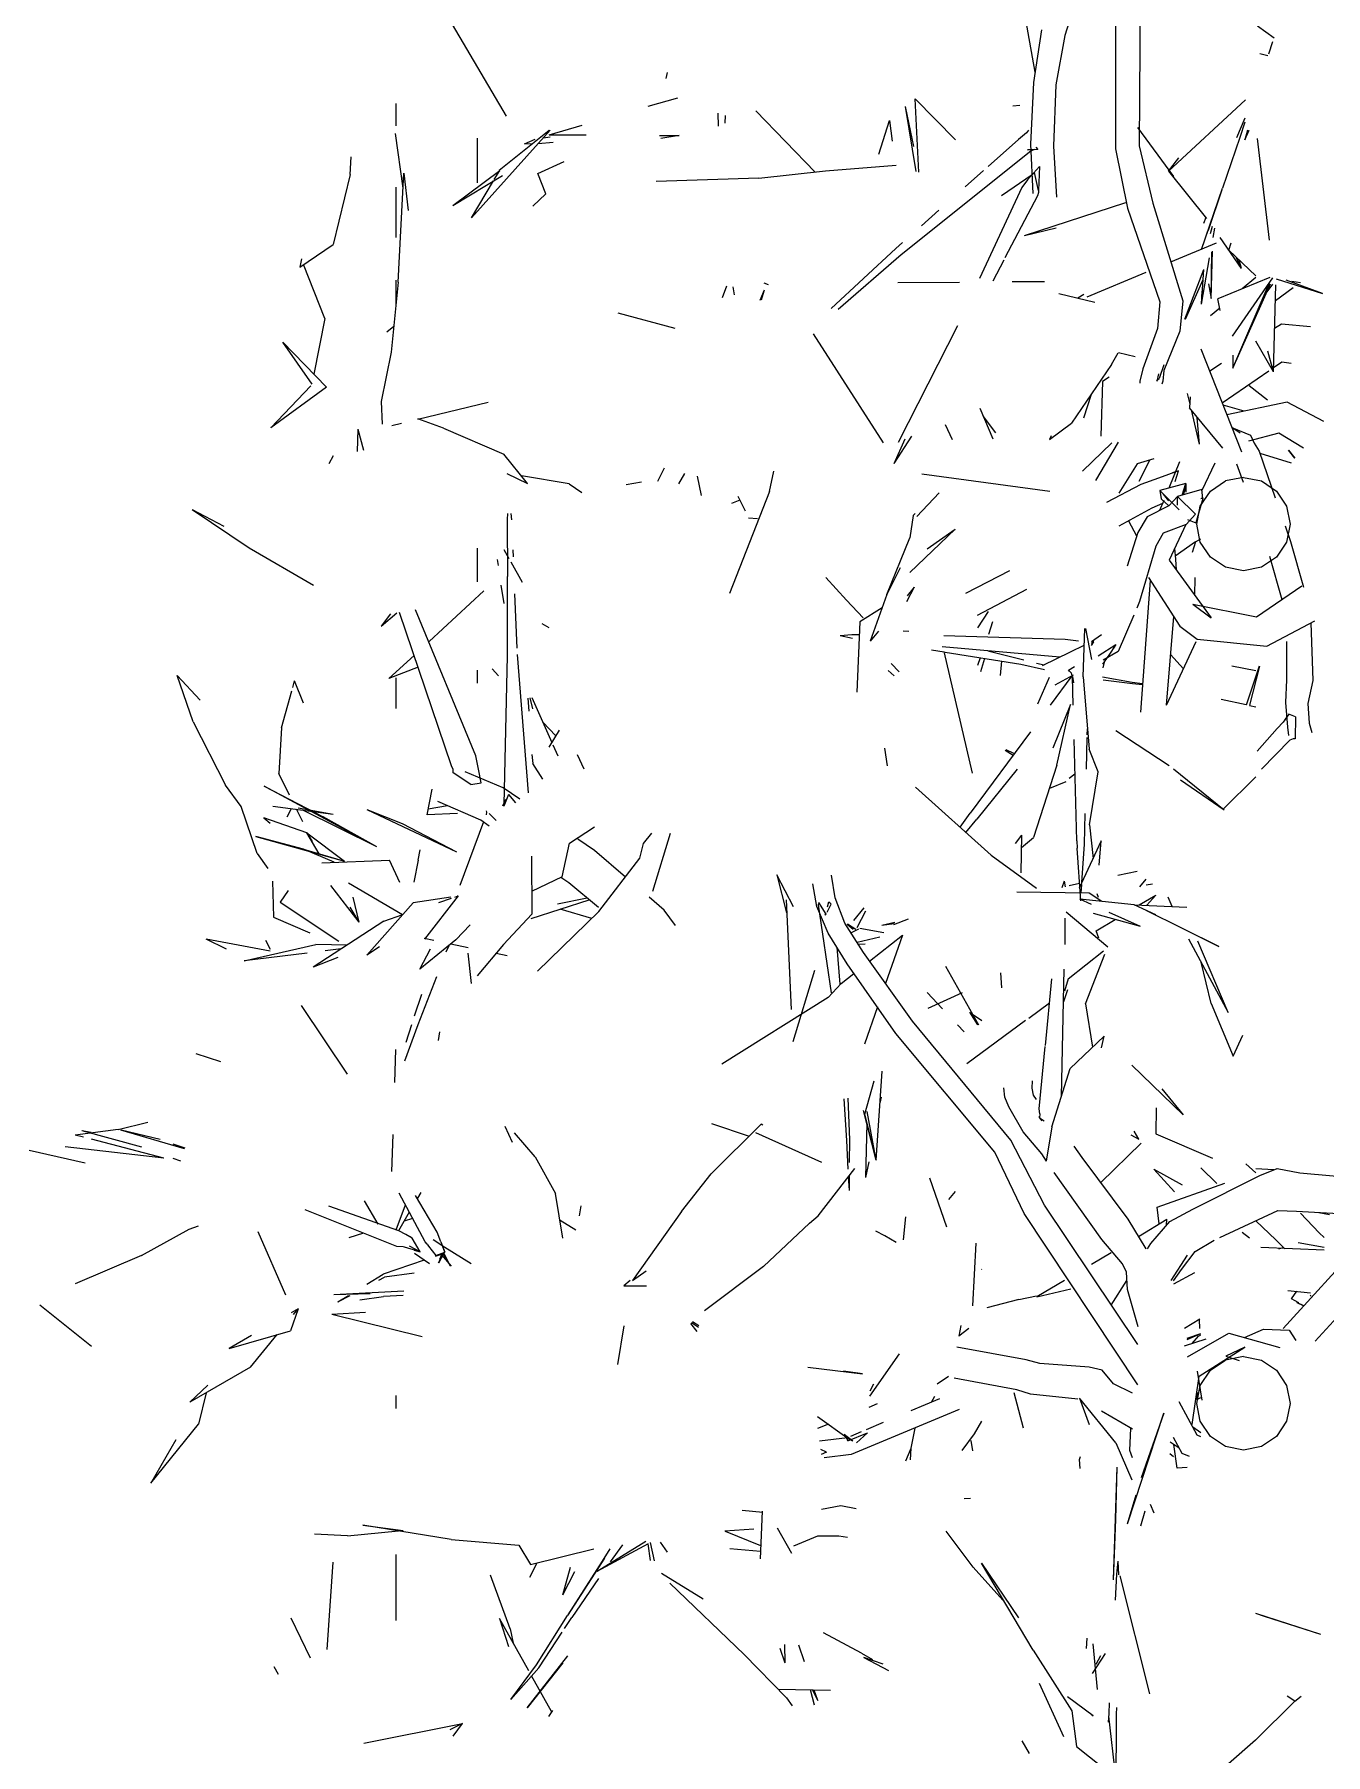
# Model space of a CAD drawing. Header units: millimetres. Extents: x -67152 to -48359, y -6192 to 21191.
# Drawn here: x -65056.1 to -64921, y 1820.8 to 2000.7 of the extents above; entities that cross this region are included whole.
import ezdxf

# ---------------------------------------------------------------- set-up
doc = ezdxf.new("R2010")
doc.units = ezdxf.units.MM
doc.layers.add('G-IMPT', color=8, linetype='Continuous', lineweight=9)
doc.layers.add('L-PLNT', color=71, linetype='Continuous', lineweight=9)

# ---------------------------------------------------------------- blocks, each defined once
blk = doc.blocks.new('JARDIN VERTICAL_02 - JARDIN VERTICAL_02-3564986-Nivel 1 Oficinas')
at = {"layer": 'G-IMPT'}
for p, q in [((-564.1, -43.73), (-563.78, -43.34)), ((-556.53, -46.75), (-558.12, -46.3)), ((-565.24, -49.37), (-561.35, -47.69)), ((-565.24, -49.37), (-569.89, -53.16)), ((-569.89, -53.16), (-567.15, -52.16)), ((-536.66, -51.74), (-538.65, -54.42)), ((-536.79, -51.9), (-536.66, -51.74)), ((-532.73, -58.4), (-534.06, -59.18)), ((-542.78, -75.74), (-541.4, -73.15)), ((-542.07, -73.71), (-542.78, -75.74)), ((-543.24, -75.98), (-542.57, -74.83)), ((-543.24, -75.98), (-545.36, -79.95)), ((-537.11, -108.38), (-540.85, -110.47)), ((-541.39, -110.77), (-546.84, -113.82)), ((-545.76, -112.73), (-551.38, -114.77)), ((-546.84, -113.82), (-543.93, -112.88)), ((-545.76, -112.73), (-544.29, -112.39)), ((-543.62, -131.85), (-552.74, -131.22)), ((-542.71, -133.6), (-546.88, -135.63)), ((-540.98, -136.95), (-541.81, -137.39))]:
    blk.add_line(p, q, dxfattribs=at)
blk = doc.blocks.new('JARDIN VERTICAL_02 - JARDIN VERTICAL_02-V27-Nivel 1 Oficinas')
at = {"layer": 'G-IMPT'}
for p, q in [((274.15, -28.54), (263.5, -18.81)), ((272.83, -31.89), (261.42, -21.52)), ((256.55, -30.13), (257.16, -23.24)), ((260.56, -30.49), (260.89, -24.18)), ((163.05, -32.62), (164.57, -27.75)), ((164.57, -27.75), (163.16, -31.56)), ((177.97, -27.62), (175.92, -31.46)), ((201.46, -33.58), (198.82, -28.58)), ((199.03, -28.97), (205.03, -28.78)), ((205.03, -28.78), (207.44, -29.29)), ((260.68, -28.15), (260.89, -27.04)), ((262.82, -28.13), (260.76, -30.07)), ((262.82, -28.13), (263.29, -27.59)), ((263.83, -30.31), (264.31, -27.59)), ((264.64, -27.59), (264.33, -34.23)), ((304.81, -27.93), (302.61, -34.75)), ((304.81, -27.93), (302.94, -33.82)), ((163.28, -30.97), (163.41, -30.05)), ((168.05, -29.02), (167.77, -32.05)), ((180.76, -29.76), (179.17, -32.33)), ((190.51, -31.12), (195.3, -29.74)), ((198.39, -34.67), (195.16, -29.94)), ((207.44, -29.29), (209.51, -29.17)), ((209.51, -29.17), (210.5, -28.87)), ((256.1, -32.52), (256.55, -30.13)), ((260.46, -32.43), (260.56, -30.49)), ((269.12, -29.02), (268.87, -31.4)), ((269.73, -31.01), (268.91, -30.45)), ((269.48, -28.95), (269.33, -29.02)), ((270.15, -30.24), (269.73, -31.01)), ((270.09, -30.45), (270.45, -29.73)), ((270.46, -29.73), (270.1, -30.45)), ((272.98, -31.24), (274.06, -30.56)), ((311.79, -30.66), (311.27, -29.99)), ((163.99, -30.84), (165.35, -32.69)), ((167.77, -32.05), (168.24, -32.77)), ((171.88, -31.04), (171.76, -32.01)), ((171.76, -32.01), (172.36, -32.88)), ((175.92, -31.46), (177.25, -37.76)), ((179.17, -32.33), (180.03, -35.5)), ((180.94, -31.31), (181.78, -30.65)), ((181.79, -30.66), (180.94, -31.31)), ((182.31, -31.01), (181.31, -34.29)), ((185.23, -32.58), (186.82, -31.52)), ((186.82, -31.52), (188.69, -31.14)), ((188.69, -31.14), (190.56, -31.52)), ((188.88, -31.68), (190.51, -31.12)), ((190.56, -31.52), (192.14, -32.58)), ((192.04, -33.31), (196.57, -32)), ((200.96, -31.54), (204.99, -31.52)), ((204.99, -31.52), (207.36, -31.62)), ((207.36, -31.62), (209.94, -31.41)), ((208.86, -30.6), (208.55, -31.27)), ((208.55, -31.27), (209.14, -31.7)), ((208.55, -31.27), (209.39, -31.88)), ((208.86, -30.6), (211.16, -30.62)), ((209.39, -31.88), (210.06, -32.51)), ((209.94, -31.41), (210.78, -31.33)), ((211.16, -30.62), (211.14, -30.82)), ((211.16, -30.62), (211.14, -30.82)), ((211.14, -30.82), (211.3, -31.17)), ((211.3, -31.17), (214.33, -34.16)), ((264.47, -31.72), (263.55, -32.66)), ((264.47, -32.32), (264.33, -31.89)), ((272.89, -33.93), (272.98, -31.24)), ((273.3, -37.57), (274.82, -32.23)), ((277.19, -32.58), (278.78, -31.52)), ((278.78, -31.52), (280.65, -31.14)), ((280.65, -31.14), (282.52, -31.52)), ((282.52, -31.52), (284.1, -32.58)), ((311.79, -30.66), (311.27, -31.47)), ((311.79, -30.66), (315.88, -34.78)), ((137.88, -32.82), (136.61, -34.57)), ((139.52, -33.36), (138.23, -32.96)), ((139.7, -33.47), (139.5, -34.31)), ((148.37, -34.59), (158.98, -33.33)), ((162.89, -33.27), (165.14, -38.72)), ((169.03, -37.17), (162.94, -32.97)), ((172.38, -37.14), (163.52, -33.35)), ((172.38, -37.14), (163.55, -33.19)), ((163.59, -33), (164.41, -33.57)), ((172.75, -32.89), (163.65, -32.64)), ((172.75, -32.89), (169.57, -34.75)), ((172.75, -32.89), (170.59, -33.47)), ((172.71, -33.39), (176.03, -38.24)), ((175.72, -33.51), (174.22, -35.43)), ((181.05, -34.38), (185.93, -32.7)), ((183.8, -36.03), (184.17, -34.16)), ((184.17, -34.16), (185.23, -32.58)), ((192.14, -32.58), (193.2, -34.16)), ((193.2, -34.16), (193.58, -36.03)), ((200.72, -40.87), (201.46, -33.58)), ((210.06, -32.51), (212.43, -34.58)), ((256.83, -34.31), (256.1, -32.52)), ((256.23, -32.85), (256.11, -34.75)), ((263.29, -38.49), (260.46, -32.43)), ((263.55, -32.66), (261.54, -34.74)), ((273.77, -35.92), (272.89, -33.93)), ((275.76, -36.03), (276.13, -34.16)), ((276.13, -34.16), (277.19, -32.58)), ((284.1, -32.58), (285.16, -34.16)), ((285.16, -34.16), (285.53, -36.03)), ((302.94, -33.82), (302.64, -34.75)), ((144.31, -35.81), (151.78, -43.87)), ((146.25, -35.89), (148.29, -36.76)), ((146.66, -35.9), (148.26, -36.41)), ((148.49, -35.9), (147.48, -35.44)), ((147.48, -35.62), (148.49, -35.9)), ((162.71, -34.75), (160.03, -37.55)), ((162.88, -34.75), (164.08, -36.16)), ((176.87, -35.97), (176.25, -38.15)), ((178.58, -37.24), (179.4, -35.29)), ((179.4, -35.29), (180.22, -34.9)), ((179.4, -35.29), (179.71, -35.14)), ((180.22, -34.9), (181.05, -34.38)), ((197.07, -41.31), (198.39, -34.67)), ((203.51, -37.24), (204.01, -34.75)), ((203.53, -34.37), (207.64, -35.75)), ((203.56, -34.35), (207.61, -35.39)), ((206.98, -38.35), (207.57, -35.73)), ((207.65, -35.4), (207.79, -34.75)), ((218.52, -38.18), (215.13, -34.74)), ((256.55, -34.75), (255.61, -35.78)), ((260.32, -41.31), (256.83, -34.31)), ((262.74, -36.18), (263.34, -35.41)), ((277.8, -40.65), (274.77, -35.9)), ((274.77, -35.9), (275.72, -37.87)), ((315.88, -34.78), (320.59, -40.14)), ((148.26, -36.41), (153.56, -38.21)), ((161.94, -36.24), (158.71, -38.47)), ((160.03, -37.55), (159.27, -37.3)), ((161.94, -36.24), (160.84, -36.74)), ((161.94, -36.24), (161.06, -36.47)), ((170.34, -40.47), (181.13, -36.23)), ((171.02, -37.15), (172.38, -37.14)), ((178.69, -37.04), (178.57, -37.26)), ((179.19, -36.37), (178.59, -37.23)), ((182.38, -36.76), (184.3, -36.06)), ((183.8, -36.03), (184.17, -37.9)), ((193.58, -36.03), (193.2, -37.9)), ((232.05, -41.78), (239.77, -37.63)), ((239.77, -37.63), (232.3, -40.8)), ((238.82, -39.39), (244.34, -37.11)), ((244.34, -37.11), (242.14, -36.09)), ((275.79, -41.89), (273.3, -37.57)), ((275.72, -37.87), (276.17, -36.48)), ((275.76, -36.03), (276.13, -37.9)), ((285.53, -36.03), (285.16, -37.9)), ((159.97, -40.42), (153.56, -38.21)), ((157.95, -39.7), (153.69, -38.27)), ((159.97, -40.42), (153.69, -38.27)), ((158.31, -39.47), (157.52, -39.25)), ((158.73, -39.2), (157.73, -39.02)), ((161.25, -43.62), (159.26, -38.86)), ((165.11, -39.4), (160.15, -39.28)), ((165.11, -39.4), (160.25, -39.33)), ((165.67, -40.42), (160.84, -39.57)), ((163.57, -39.67), (165.11, -39.4)), ((166.34, -38.46), (165.14, -38.72)), ((166.09, -38.51), (166.9, -39.46)), ((171.88, -38.31), (172.7, -39.55)), ((180.76, -38.2), (176.53, -41.67)), ((182.3, -39.03), (185.16, -40.37)), ((185.23, -39.49), (184.17, -37.9)), ((186.82, -40.55), (185.23, -39.49)), ((192.14, -39.49), (190.56, -40.55)), ((193.2, -37.9), (192.14, -39.49)), ((192.47, -43.8), (198.48, -39.41)), ((197.07, -41.31), (198.48, -39.41)), ((218.62, -38.05), (214.33, -43.36)), ((218.62, -38.05), (215.48, -42.63)), ((232.85, -38.62), (229.11, -46.2)), ((230.74, -42.86), (232.85, -38.62)), ((238.82, -39.39), (234.5, -40.46)), ((252.45, -45.21), (254.99, -39.26)), ((257.64, -38.8), (256.02, -40.47)), ((260.12, -45.04), (257.6, -37.96)), ((264.75, -41.08), (263.57, -39.09)), ((277.19, -39.49), (276.13, -37.9)), ((278.78, -40.55), (277.19, -39.49)), ((284.1, -39.49), (282.52, -40.55)), ((285.16, -37.9), (284.1, -39.49)), ((151.78, -43.87), (156.71, -39.88)), ((157.23, -40.16), (156.57, -39.92)), ((165.67, -40.42), (162.06, -40.18)), ((167.24, -42.17), (162.06, -40.18)), ((167.24, -42.1), (163.11, -40.25)), ((165.67, -40.42), (164.31, -40.35)), ((176.74, -41.5), (180.32, -40.65)), ((177.56, -40.91), (180.32, -40.65)), ((186, -40.29), (185.06, -40.38)), ((185.06, -40.38), (185.81, -42.94)), ((187.65, -41.05), (185.81, -42.94)), ((185.93, -40.47), (186, -40.29)), ((186, -40.29), (188.54, -41.01)), ((186, -40.29), (186.05, -40.47)), ((188.69, -40.92), (186.82, -40.55)), ((187.65, -41.05), (188.73, -42.01)), ((188.2, -41.89), (188.54, -41.01)), ((190.56, -40.55), (188.69, -40.92)), ((190.54, -41.03), (190.23, -40.47)), ((190.54, -41.03), (192.04, -43.16)), ((190.54, -41.03), (191.66, -41.4)), ((196.16, -41.11), (194.27, -41.08)), ((199.35, -42.68), (200.72, -40.87)), ((207.64, -44.09), (200.96, -40.98)), ((261.64, -43.73), (260.32, -41.31)), ((266.65, -42.52), (264.75, -41.08)), ((266.99, -41.14), (268.18, -43.34)), ((271.85, -40.58), (272.83, -42.18)), ((272.83, -40.59), (271.88, -40.63)), ((273.84, -41.91), (273.34, -40.47)), ((273.98, -41.91), (273.35, -40.47)), ((273.62, -40.74), (273.47, -40.47)), ((274.4, -41.39), (273.62, -40.74)), ((273.95, -39.97), (274.68, -42.24)), ((280.31, -40.35), (277.28, -40.84)), ((282.85, -41.39), (277.8, -40.65)), ((280.65, -40.92), (278.78, -40.55)), ((279.51, -40.88), (280.24, -40.89)), ((280.24, -40.89), (280.04, -40.47)), ((283.99, -40.86), (280.5, -42.76)), ((282.52, -40.55), (280.65, -40.92)), ((283.72, -40.47), (283.15, -41.32)), ((284.13, -40.47), (283.99, -40.86)), ((151.78, -43.87), (150.39, -42.79)), ((155.14, -45.51), (165.34, -42.36)), ((165.34, -42.36), (168.51, -42.7)), ((168.51, -42.7), (172.62, -44.35)), ((175.04, -41.9), (176.13, -41.64)), ((175.37, -41.6), (176.53, -41.67)), ((182.18, -42.72), (184.93, -43.84)), ((184.24, -43.17), (183.11, -42.82)), ((183.11, -42.82), (183.34, -43.45)), ((183.11, -42.82), (183.89, -44.92)), ((184.45, -42.06), (185.34, -42.04)), ((184.82, -42.06), (184.45, -42.06)), ((185.66, -42.43), (184.45, -42.06)), ((184.45, -42.06), (185.18, -44.76)), ((185.41, -42.3), (184.82, -42.06)), ((184.82, -42.06), (185.64, -42.35)), ((187.19, -42.76), (185.18, -44.76)), ((187.09, -42.86), (185.18, -44.76)), ((186.71, -42.91), (185.81, -42.94)), ((185.81, -42.94), (186.79, -43.85)), ((187.09, -42.86), (187.19, -42.76)), ((188.73, -42.01), (189.62, -44.43)), ((188.73, -42.05), (192.47, -43.8)), ((191.25, -43.23), (192.37, -43.13)), ((192.37, -43.13), (193.5, -43.05)), ((194.27, -45.97), (199.35, -42.68)), ((202.31, -43.67), (203.82, -42.31)), ((228.49, -47.46), (228.74, -41.96)), ((245.27, -47.7), (250.46, -42.34)), ((247.76, -44.58), (250.46, -42.34)), ((256.17, -45.41), (257.8, -42.45)), ((267.81, -43.6), (265.14, -41.87)), ((267.81, -43.6), (265.14, -41.87)), ((267.82, -43.34), (266.65, -42.52)), ((285.9, -42.43), (284.22, -43.34)), ((285.33, -42.74), (284.71, -43.68)), ((287.43, -42.97), (284.95, -43.31)), ((286.2, -41.68), (285.9, -42.43)), ((287.37, -41.91), (287.43, -42.97)), ((147.22, -47.1), (152.34, -43.34)), ((155.64, -48.14), (165.45, -44.79)), ((165.45, -44.79), (168.24, -45.01)), ((172.02, -44.36), (173.46, -44.86)), ((172.62, -44.35), (173.74, -44.45)), ((172.96, -44.91), (173.74, -45.1)), ((173.58, -44.98), (173.46, -44.86)), ((173.74, -44.45), (174.05, -44.58)), ((183.89, -44.92), (184.53, -46.76)), ((185.18, -44.76), (186.06, -44.62)), ((186.27, -43.83), (185.54, -44.39)), ((186.27, -43.83), (186.06, -44)), ((186.78, -43.85), (186.06, -44.62)), ((186.21, -44.37), (187.27, -44.8)), ((186.53, -44.5), (187.03, -45.6)), ((186.79, -43.85), (187.93, -46.1)), ((189.62, -44.43), (190.98, -45.18)), ((198.34, -43.34), (207.64, -44.11)), ((213.98, -43.8), (210.3, -49.39)), ((228.67, -43.49), (227.7, -43.89)), ((256.17, -45.41), (258.52, -43.23)), ((261.86, -44.85), (260.12, -45.04)), ((262.04, -44.08), (261.37, -44.04)), ((263.18, -47.01), (261.37, -44.04)), ((263.91, -45.72), (261.64, -43.73)), ((293.24, -48.16), (281.68, -44.35)), ((281.68, -44.35), (288.45, -46.73)), ((149.14, -46.93), (155.14, -45.51)), ((164.91, -52.38), (162.33, -46.2)), ((168.24, -45.01), (172.45, -46.54)), ((172.45, -46.54), (173.73, -46.88)), ((173.74, -45.1), (173.58, -44.98)), ((181.85, -45.4), (182.39, -47.14)), ((181.98, -45.81), (184.24, -46.96)), ((184.53, -46.76), (186.43, -50.36)), ((187.03, -45.6), (188.92, -49.07)), ((187.93, -46.1), (189.55, -47.09)), ((190.98, -45.18), (196.77, -46.89)), ((194.58, -45.77), (208.34, -46.79)), ((205.38, -46.57), (205.24, -47.68)), ((205.49, -46.58), (205.41, -47.65)), ((226.63, -46.87), (225.83, -46.2)), ((226.36, -45.53), (226.45, -46.2)), ((228.55, -46.12), (227.5, -45.21)), ((228.52, -46.92), (227.5, -45.21)), ((229.57, -45.21), (228.49, -47.46)), ((249.75, -45.16), (252.45, -45.21)), ((253.42, -46.71), (257.56, -50.95)), ((264.49, -46.21), (261.37, -48.09)), ((264.47, -46.08), (263.91, -45.72)), ((264.5, -46.2), (264.49, -46.21)), ((292.14, -45.37), (291.21, -45.74)), ((298.68, -48.97), (311.01, -45.86)), ((120.44, -46.78), (149.14, -46.93)), ((149.43, -49.41), (155.64, -48.14)), ((158.52, -58.91), (155.04, -48.33)), ((171.19, -47.35), (170.76, -49.11)), ((173.73, -46.88), (173.94, -46.85)), ((182.39, -47.14), (185.45, -49.07)), ((188.36, -48.04), (189.91, -47.2)), ((189.55, -47.09), (193.09, -48.19)), ((196.77, -46.89), (197.47, -47.19)), ((198.21, -47.51), (202, -49.14)), ((205.24, -47.68), (204.71, -50.77)), ((205.41, -47.65), (205.01, -50.69)), ((225.01, -47.13), (225.44, -49.15)), ((228.49, -47.46), (227.93, -53.13)), ((230.77, -46.81), (229.3, -50.08)), ((230.77, -46.81), (229.41, -51.7)), ((253.03, -46.97), (252.19, -47.45)), ((252.55, -47.79), (253.03, -46.97)), ((261.37, -48.09), (254.95, -52.91)), ((274.5, -47.08), (259.92, -56.83)), ((278.72, -47.09), (260.79, -58.96)), ((266.94, -48.25), (266.06, -48.68)), ((268.74, -48.14), (266.94, -48.25)), ((270.36, -49.85), (267.81, -48.22)), ((272.65, -47.03), (268.74, -48.14)), ((279.57, -47.63), (278.61, -49.61)), ((283.34, -47.63), (281.48, -50.89)), ((285.59, -47.92), (283.24, -47.82)), ((286.34, -47.63), (285.59, -47.92)), ((293.24, -48.16), (290.22, -47.26)), ((122.43, -49.44), (149.43, -49.41)), ((171.98, -49.83), (170.76, -49.12)), ((171.98, -49.83), (178.14, -54.02)), ((173.31, -50.08), (173.79, -50.77)), ((180.11, -49.14), (184.12, -51.5)), ((180.19, -49.79), (183.16, -52.87)), ((202.47, -51.22), (201.29, -49.37)), ((201.29, -49.37), (201.65, -49.61)), ((201.29, -49.37), (202.4, -50.12)), ((202, -49.14), (202.93, -50.71)), ((202.4, -50.12), (203.33, -50.77)), ((229.24, -54.57), (232.9, -50.21)), ((231.23, -51.45), (230.04, -49.45)), ((266.06, -48.68), (263.5, -50.84)), ((264.91, -49.85), (266.14, -51.93)), ((278.61, -49.61), (277.16, -50.8)), ((287.31, -49.28), (292.8, -49.42)), ((287.31, -49.28), (299.12, -49.64)), ((292.8, -49.42), (299.12, -49.64)), ((297.16, -49.17), (298.58, -49.1)), ((297.16, -49.17), (298.51, -49.3)), ((298.51, -49.3), (301.24, -49.46)), ((313.09, -50.09), (311.98, -50.03)), ((313.14, -49.29), (312.47, -49.28)), ((314, -50.14), (313.09, -50.09)), ((322.03, -49.36), (313.14, -49.29)), ((313.36, -50.13), (319.77, -49.4)), ((316.55, -53.49), (319.77, -49.4)), ((165.52, -51.58), (164.59, -55.34)), ((173.79, -50.77), (179.49, -50.93)), ((175.12, -51.97), (177.61, -52.77)), ((199.6, -52.56), (202.84, -51.93)), ((200.28, -50.86), (200.99, -51.93)), ((201.01, -51.69), (200.99, -51.93)), ((201.01, -51.69), (200.99, -51.93)), ((201.13, -51.93), (201.01, -51.69)), ((201.37, -51.93), (201.01, -51.69)), ((203.71, -50.7), (202.99, -50.53)), ((214.6, -51.23), (212.21, -52.18)), ((220.15, -52.12), (214.6, -51.23)), ((220.15, -52.12), (223.65, -51.75)), ((224.36, -51.12), (221.82, -50.9)), ((221.82, -50.9), (226.76, -53.21)), ((227.3, -52.17), (227.19, -59.73)), ((228.15, -50.85), (227.3, -52.17)), ((227.31, -51.37), (227.7, -51.22)), ((228.47, -51.93), (227.93, -53.13)), ((232.01, -51.15), (231.23, -51.45)), ((236.23, -54.35), (233.32, -50.65)), ((238.85, -52.55), (233.67, -50.52)), ((238.85, -52.55), (243.41, -51.82)), ((243.47, -50.87), (242.25, -50.6)), ((242.25, -50.6), (245.62, -54.15)), ((263.5, -50.84), (256.51, -55.82)), ((276.86, -52.16), (276.49, -57.32)), ((277.16, -50.8), (276.86, -52.16)), ((310.58, -51.29), (305.79, -51.74)), ((308.89, -51.82), (306.81, -50.47)), ((307.93, -51.43), (307.02, -50.93)), ((130.06, -52.32), (137.57, -54.72)), ((164.66, -52.71), (165.06, -53.35)), ((204.65, -52.78), (199.6, -52.63)), ((200.92, -53.28), (200.74, -54.67)), ((201.4, -52.71), (202.07, -54.14)), ((203.96, -54.34), (203.59, -53.71)), ((204.26, -54.04), (205.3, -53.79)), ((204.49, -53.84), (205.54, -55.75)), ((204.61, -53.91), (205.3, -53.79)), ((207.64, -53.83), (204.61, -53.91)), ((204.65, -52.78), (212.21, -52.18)), ((210.72, -52.36), (210.11, -52.34)), ((214.32, -52.46), (211.02, -52.37)), ((221.83, -53.47), (211.23, -53.74)), ((214.84, -53.65), (215.3, -54.24)), ((222.15, -52.67), (218.97, -52.59)), ((221.83, -53.47), (222.59, -53.43)), ((226.16, -52.92), (222.15, -52.67)), ((228.1, -53.05), (222.59, -53.43)), ((226.29, -53.17), (226.52, -54.25)), ((227.24, -52.99), (226.37, -52.94)), ((254.95, -52.91), (253.76, -53.72)), ((280.2, -53.36), (279.69, -58.31)), ((286.51, -53.19), (286.2, -53.06)), ((287.47, -53.1), (286.51, -53.19)), ((306.27, -52.45), (305.21, -52.38)), ((312.81, -53.99), (316.55, -53.49)), ((137.57, -54.72), (142.73, -55.65)), ((142.73, -55.65), (149.16, -55.91)), ((149.16, -55.91), (154.49, -55.58)), ((158.52, -58.91), (157.71, -55.61)), ((179.85, -56.3), (178.14, -54.02)), ((200.74, -54.67), (200.39, -67.38)), ((202.6, -55.22), (201.53, -67.54)), ((202.07, -54.14), (203.51, -57.08)), ((203.96, -54.34), (204.26, -54.04)), ((204.07, -54.24), (203.96, -54.34)), ((204.56, -53.98), (207.64, -56.26)), ((213.91, -55.53), (207.56, -54.11)), ((207.56, -54.11), (212.11, -55.97)), ((213.91, -55.53), (221.45, -58)), ((215.66, -54.6), (216.33, -56.32)), ((226.03, -54.79), (226.64, -54.69)), ((226.03, -54.79), (226.72, -55.03)), ((229.91, -54.7), (232.67, -54.72)), ((248.55, -55.07), (235.24, -54.77)), ((236.23, -54.35), (237.53, -54.73)), ((237.41, -54.44), (238.66, -54.85)), ((251.73, -56.07), (245.62, -54.15)), ((267.81, -54.75), (269.52, -57.64)), ((269.52, -57.64), (268.66, -54.08)), ((306.47, -58.01), (312.81, -53.99)), ((315.52, -54.8), (309.95, -57.35)), ((136.99, -57.15), (142.51, -57.99)), ((149.25, -57.73), (149.52, -57.52)), ((149.52, -57.52), (149.52, -57.65)), ((149.52, -57.52), (149.53, -58.62)), ((151.3, -57.36), (153.8, -57.45)), ((151.3, -57.36), (152.69, -58.6)), ((153.8, -57.45), (151.9, -57.89)), ((153.8, -57.45), (154.02, -57.48)), ((154.02, -57.48), (154.34, -57.56)), ((154.34, -57.56), (160.84, -60.98)), ((163.33, -60.22), (163.3, -56.85)), ((179.46, -56.15), (179.85, -56.3)), ((183.43, -69.65), (185.25, -56.28)), ((203.22, -57.66), (203.41, -56.88)), ((203.33, -59.32), (203.9, -56.83)), ((207.5, -57.55), (204.69, -56.31)), ((243.23, -56.74), (236.26, -56.07)), ((238.79, -56.31), (240.38, -58.48)), ((249.86, -57.38), (243.34, -56.75)), ((250.37, -57.32), (249.86, -57.38)), ((250.37, -57.32), (250.77, -57.37)), ((250.77, -57.37), (250.61, -57.36)), ((250.77, -57.37), (251.1, -56.88)), ((250.77, -57.37), (251.1, -57.11)), ((251.73, -56.07), (255.31, -56.65)), ((254.56, -57.11), (252.26, -59.05)), ((259.92, -56.83), (253.11, -60.35)), ((255.31, -56.62), (254.56, -57.11)), ((276.49, -57.32), (276.11, -58.76)), ((141.43, -57.82), (135.75, -58.83)), ((142.51, -57.99), (148.94, -58.31)), ((147.48, -58.5), (147.75, -58.72)), ((147.75, -58.72), (148.47, -59.55)), ((148.94, -58.31), (154.11, -58.04)), ((149.53, -58.62), (149.52, -57.91)), ((149.52, -57.91), (149.68, -58.27)), ((149.68, -58.27), (160.54, -71.82)), ((151.9, -57.89), (152.12, -58.09)), ((152.17, -58.14), (154.37, -61.34)), ((152.69, -58.6), (153.5, -59.22)), ((153.5, -59.22), (163, -63.65)), ((195.54, -58.71), (198.25, -63.89)), ((201.94, -62.75), (202.89, -59)), ((202.08, -67.21), (203.33, -59.32)), ((210.4, -58.29), (218.93, -64.61)), ((225.17, -59.26), (221.23, -59.21)), ((222.1, -59.88), (221.23, -59.21)), ((222.52, -59.23), (221.45, -58)), ((223.31, -62.41), (226.77, -57.67)), ((240.62, -58.81), (245.13, -64.95)), ((247.68, -58.13), (246.92, -58.09)), ((248.4, -57.97), (247.68, -58.13)), ((248.85, -57.66), (248.4, -57.97)), ((252.26, -59.05), (249.65, -60.56)), ((260.79, -58.96), (254.38, -62.04)), ((269.8, -59.52), (269.41, -57.66)), ((276.11, -58.76), (274.76, -66.02)), ((279.69, -58.31), (279.24, -59.73)), ((279.51, -60.03), (283.21, -59.08)), ((306.47, -58.01), (297.36, -63.43)), ((144.95, -60.15), (144.87, -59.43)), ((148.47, -59.55), (151.3, -62.74)), ((161.07, -61.09), (163.27, -62.25)), ((193.58, -60.49), (195.95, -65.09)), ((212.26, -60.88), (212.66, -60.08)), ((212.32, -60.96), (212.86, -60.12)), ((214.33, -59.68), (219.56, -63.91)), ((253.11, -60.35), (240.67, -70.63)), ((248.61, -60.98), (247.65, -61.09)), ((249.65, -60.56), (248.61, -60.98)), ((269.8, -59.52), (270.64, -62.88)), ((279.24, -59.73), (278.02, -66.29)), ((297.36, -63.43), (303.06, -59.57)), ((176.58, -63.59), (179.78, -62.23)), ((179.14, -61.93), (177.43, -63.23)), ((197.84, -62.74), (199.52, -63.85)), ((198.91, -62.27), (200.23, -62.69)), ((203.02, -61.32), (204.53, -61.46)), ((223.31, -62.41), (216.2, -70.34)), ((237.19, -61.29), (235.63, -61.39)), ((254.38, -62.04), (241.95, -72.39)), ((297.79, -64.28), (301.24, -61.2)), ((151.71, -63.2), (153.42, -65.12)), ((214.75, -64.35), (202.01, -67.34)), ((202.66, -63.55), (203.49, -63.85)), ((202.73, -63.1), (204.14, -63.53)), ((220.4, -65.66), (218.93, -64.61)), ((220.95, -65.05), (219.56, -63.91)), ((234.91, -67.19), (241.07, -63.75)), ((239.75, -64.69), (241.07, -63.85)), ((240.65, -63.38), (239.98, -64.36)), ((263.89, -64), (270.44, -64.38)), ((266.62, -63.42), (266.63, -63.38)), ((272.8, -64.76), (273.63, -65.79)), ((283.83, -64.14), (282.5, -63.38)), ((285.57, -65.44), (283.83, -64.14)), ((284.53, -64.54), (285.61, -64.37)), ((290.6, -65.25), (290.57, -64.57)), ((297.79, -64.28), (294.03, -67.13)), ((148.49, -66.16), (144.22, -70.37)), ((163.43, -72.18), (163.38, -65.73)), ((180.13, -72.1), (167.93, -65.9)), ((178.27, -67.23), (179.84, -66.48)), ((191.29, -69.11), (189.22, -66.17)), ((189.22, -66.17), (193.74, -70.91)), ((237.71, -65.45), (239.35, -69.05)), ((241.07, -65.92), (241.8, -65.24)), ((258.5, -66.17), (259.34, -66.86)), ((272.49, -65.6), (273.63, -65.79)), ((281.29, -65.77), (285.98, -77.05)), ((155.87, -67.87), (157.49, -69.7)), ((187.89, -70.18), (185.43, -67.86)), ((201.85, -68.65), (202.06, -67.33)), ((237.67, -69.11), (239.37, -67.51)), ((262.23, -67.05), (257.09, -68.84)), ((277.84, -66.87), (278.63, -68.06)), ((280.51, -68.64), (279.9, -68.29)), ((280.16, -67.82), (281.43, -70.83)), ((151.89, -69.96), (144.22, -70.37)), ((151.8, -70.25), (145.02, -71.36)), ((149.21, -70.5), (145.02, -71.36)), ((159.25, -71.67), (159.88, -72.38)), ((160.54, -71.82), (166.24, -78.43)), ((182.34, -72.56), (179.5, -70.71)), ((182.34, -72.56), (179.78, -71.4)), ((187.79, -70.57), (187.59, -70.36)), ((187.79, -70.57), (190.13, -70.93)), ((196.05, -73.33), (190.13, -70.93)), ((193.27, -71.93), (196.05, -73.33)), ((195.28, -70.46), (196.19, -71.2)), ((195.28, -70.46), (196.82, -71.28)), ((199.84, -71.63), (199.89, -71.04)), ((230.58, -72.59), (229.97, -71.06)), ((234.39, -75.12), (231.67, -71.68)), ((231.67, -71.68), (236.73, -73.45)), ((240.67, -70.63), (233.51, -75.76)), ((263.53, -71.59), (261.13, -71.33)), ((285.34, -70.79), (283.24, -70.37)), ((286.64, -71.35), (285.34, -70.77)), ((286.57, -70.86), (285.34, -70.79)), ((146.47, -73.03), (148.64, -72.76)), ((149.99, -74.16), (146.47, -73.03)), ((151.75, -79.75), (151.14, -72.34)), ((159.88, -72.38), (166.13, -79.13)), ((180.18, -73.66), (168.79, -81)), ((196.05, -73.33), (200.92, -75.05)), ((204.15, -72.02), (203.28, -72.87)), ((204.57, -72.56), (204, -73.17)), ((213.97, -73.27), (212.13, -73.55)), ((230.62, -73.85), (230.31, -72.47)), ((230.62, -73.85), (230.46, -72.54)), ((231.42, -73.64), (230.98, -76.15)), ((241.95, -72.39), (234.67, -77.48)), ((263.13, -73.52), (262.62, -74.46)), ((263.83, -72.36), (263.13, -73.52)), ((275.48, -72.03), (279.9, -75.12)), ((282.66, -73.72), (283.41, -75.5)), ((197.43, -73.82), (198.91, -76.13)), ((199.88, -74.2), (200.92, -75.05)), ((230.88, -76.41), (229.15, -75.53)), ((231.89, -74.04), (232.43, -76.44)), ((239.19, -74.31), (243.09, -75.67)), ((255.22, -74.44), (245.9, -73.81)), ((250.4, -75.64), (246.92, -74.65)), ((248.61, -73.91), (249.26, -74.04)), ((255.22, -74.44), (250.03, -75.75)), ((255.22, -74.44), (250.11, -75.39)), ((250.4, -75.65), (255.22, -74.44)), ((251.35, -75.42), (257.03, -75.54)), ((255.38, -75.22), (257.03, -75.54)), ((279.34, -75.07), (278.62, -74.67)), ((280.69, -74.34), (281.08, -75.22)), ((284.76, -76.48), (283.74, -75.34)), ((284.58, -77.39), (283.74, -75.34)), ((196.65, -77.55), (198.49, -75.81)), ((198.91, -76.13), (206.28, -76.47)), ((200.24, -76.98), (200.25, -76.19)), ((200.35, -78.19), (200.24, -76.98)), ((200.35, -78.19), (200.63, -76.9)), ((228.83, -75.72), (230.13, -76.8)), ((233.51, -75.76), (230.44, -77.71)), ((230.51, -77.44), (231.04, -76.58)), ((230.53, -77.46), (231.04, -76.85)), ((231.04, -76.27), (231.44, -77.07)), ((232.63, -75.6), (232.67, -76.29)), ((236.75, -78.11), (235.69, -76.77)), ((253.1, -77.2), (248.74, -77.36)), ((255.46, -77.22), (253.1, -77.2)), ((256.15, -77.36), (253.17, -77.52)), ((261.03, -80.51), (256.07, -76.67)), ((258.39, -77.24), (256.79, -77.23)), ((258.39, -77.24), (256.91, -77.32)), ((276.85, -81.6), (277.55, -75.86)), ((277.55, -75.86), (277.28, -77.84)), ((282.01, -80.56), (284.39, -77.25)), ((283.62, -76), (284.1, -77.14)), ((284.59, -76.88), (283.92, -77.77)), ((284.59, -76.88), (284.39, -77.25)), ((285.98, -77.05), (286.33, -79.89)), ((291.69, -76.53), (291.37, -78.13)), ((194.27, -79.7), (196.65, -77.55)), ((227.76, -78.73), (225.41, -79.11)), ((230.44, -77.71), (227.76, -78.73)), ((228.2, -79.38), (228.44, -79.14)), ((229.29, -79.56), (228.44, -79.14)), ((228.49, -80.52), (237.71, -79.13)), ((234.67, -77.48), (231.47, -79.46)), ((232.92, -78.56), (236.82, -78.24)), ((236.75, -78.11), (238.21, -79.45)), ((253.17, -77.52), (248.8, -77.8)), ((284.35, -77.48), (283.92, -77.77)), ((284.24, -77.45), (284.59, -80.35)), ((284.58, -77.39), (284.35, -77.48)), ((284.58, -77.39), (284.35, -77.48)), ((291.37, -78.13), (291.73, -80.14)), ((294.67, -77.44), (294.54, -78.33)), ((294.54, -78.33), (294.55, -80.56)), ((145.46, -87.02), (151.87, -80.83)), ((152.52, -86.71), (151.75, -79.75)), ((228.69, -80.65), (226.32, -81.05)), ((228.2, -79.38), (228.28, -79.29)), ((228.71, -79.54), (228.2, -79.38)), ((229.49, -79.67), (228.26, -80.42)), ((228.26, -80.42), (228.4, -80.46)), ((228.4, -80.46), (228.49, -80.52)), ((231.47, -79.46), (228.69, -80.65)), ((229.54, -79.72), (229.49, -79.67)), ((229.49, -79.67), (229.6, -79.82)), ((235.39, -80.9), (242.85, -83.17)), ((238.21, -79.45), (245.17, -90.58)), ((255.46, -80.13), (252.35, -87.03)), ((261.8, -81.4), (261.03, -80.51)), ((282.83, -79.41), (283.28, -80.56)), ((285.75, -79.62), (285.46, -80.21)), ((285.75, -79.62), (285.83, -79.79)), ((285.75, -79.62), (286.01, -80.19)), ((294.55, -80.56), (295.59, -83.09)), ((310.66, -79.22), (310.56, -84.68)), ((312.2, -80.9), (310.62, -81.32)), ((310.63, -81.11), (311.71, -80.55)), ((311.71, -80.55), (310.63, -80.92)), ((311.71, -80.55), (310.63, -80.98)), ((266.35, -86.23), (261.8, -81.4)), ((307.68, -81.92), (305.93, -82.51)), ((228.72, -83.1), (225.37, -84.84)), ((225.37, -84.84), (229.34, -83.8)), ((227.99, -83.86), (239.45, -83.33)), ((293.66, -84.78), (296.32, -83.31)), ((305.85, -84.02), (307.77, -83.98)), ((306.26, -84.5), (307.77, -83.98)), ((306.9, -88.24), (311.44, -83.83)), ((311.44, -83.83), (312.27, -83.24)), ((163.45, -86.17), (163.63, -85.75)), ((165.23, -86.43), (164.19, -86.11)), ((165.28, -86.57), (164.19, -86.11)), ((185.27, -85.58), (183.15, -85.14)), ((185.27, -85.58), (195.95, -89.78)), ((251.56, -86.29), (251.46, -86.45)), ((266.35, -86.23), (270.98, -92.39)), ((292.07, -86.29), (291.86, -88.46)), ((292.07, -86.29), (291.86, -88.46)), ((291.91, -86.35), (296.9, -86.58)), ((152.52, -86.71), (152.87, -97.46)), ((185.77, -88.92), (187.31, -88.14)), ((188.02, -87.78), (188.1, -86.84)), ((251.36, -91.67), (252.71, -87.71)), ((251.46, -86.45), (256.63, -91.68)), ((293.79, -87.24), (294, -90.27)), ((294.01, -90.24), (295.52, -86.52)), ((295.81, -89.74), (296.12, -86.55)), ((163.86, -89.44), (164.7, -89.29)), ((186.19, -88.7), (186.53, -89.56)), ((306.9, -88.24), (299.46, -96.01)), ((147.06, -90.91), (145.71, -90.97)), ((146.77, -90.22), (145.94, -90.21)), ((165, -90.51), (163.77, -90.07)), ((260.59, -94.78), (256.63, -91.68)), ((185.7, -92.71), (183.69, -93.12)), ((272.1, -93.63), (272.51, -92.97)), ((272.2, -93.74), (272.67, -93.03)), ((272.31, -93.85), (273.14, -93.19)), ((298.42, -96.89), (301.09, -92.53)), ((144.99, -98.29), (144.09, -95.17)), ((148.04, -97.08), (148.05, -95.05)), ((148.05, -95.05), (148.37, -96.95)), ((184.47, -95.07), (183.4, -94.44)), ((260.59, -94.78), (267.81, -99.93)), ((141.44, -96.29), (142.08, -96.45)), ((168.24, -95.46), (166.63, -101.42)), ((184.2, -97.26), (182.81, -96.59)), ((227.07, -97.8), (221.02, -95.95)), ((229.05, -96.62), (227.72, -98.18)), ((230.66, -95.41), (229.05, -96.62)), ((295.18, -97.01), (296.22, -96.3)), ((222.1, -98.76), (221.02, -97.89)), ((223.64, -99.14), (222.1, -98.76)), ((267.81, -99.93), (266.78, -98.5)), ((268.35, -100.83), (268.36, -98.46)), ((298.19, -103.62), (295.06, -98.53)), ((295.21, -98.08), (297.1, -97.67)), ((298.19, -103.62), (295.29, -98.23)), ((295.33, -98.3), (297.09, -98.09)), ((184.3, -98.97), (184.59, -100.59)), ((225.6, -100.65), (222.81, -103.9)), ((229.22, -103.44), (223.64, -99.14)), ((267.81, -100.17), (268.35, -100.83)), ((272.54, -100.84), (276.58, -101.49)), ((295.45, -100.95), (297.21, -102.25)), ((295.87, -102.28), (297.14, -103.09)), ((222.07, -106.51), (220.34, -103.89)), ((222.81, -103.9), (221.63, -105.62)), ((228.77, -103.47), (226.22, -106.59)), ((229.93, -104.18), (228.95, -107.49)), ((229.22, -103.44), (235.46, -109.85)), ((297.51, -110.59), (295.86, -103.98)), ((296.85, -102.86), (302.78, -106.67)), ((296.85, -102.86), (302.84, -106.72)), ((297.14, -103.09), (302.78, -106.67)), ((298.97, -103.47), (303.05, -106.27)), ((147.97, -108.65), (146.98, -105.2)), ((147.97, -108.65), (147.99, -104.78)), ((184.49, -106.56), (185.38, -105.21)), ((214.33, -104.97), (212.81, -105.66)), ((228.4, -107.78), (227.79, -104.66)), ((229.93, -110.53), (227.97, -104.45)), ((261.03, -105.46), (260, -105.28)), ((262.54, -105.86), (261.51, -107.49)), ((298.25, -105.97), (300.72, -107.23)), ((152.01, -109.82), (150.77, -107.06)), ((184.49, -106.56), (183.65, -111.54)), ((210.84, -107.92), (209.39, -109.3)), ((212.02, -108.65), (210.24, -107.55)), ((211.76, -108.25), (212.93, -107.73)), ((225.59, -107.29), (222.07, -106.51)), ((225.59, -107.29), (227.13, -110.47)), ((226.22, -106.59), (225.64, -107.4)), ((263.36, -107.19), (258.7, -107.96)), ((297.81, -106.45), (300.72, -107.23)), ((308.01, -109.96), (302.84, -106.72)), ((304.2, -107.03), (303.05, -106.27)), ((308.3, -109.73), (304.58, -107.28)), ((312.5, -110.94), (307.06, -106.67)), ((309.65, -108.71), (307.8, -107.19)), ((307.8, -107.19), (312.5, -110.94)), ((156.66, -116.77), (147.48, -108.53)), ((151.66, -113.86), (147.48, -108.62)), ((148.3, -109.27), (148.18, -108.53)), ((148.87, -109.78), (148.73, -108.22)), ((154.14, -108.97), (152.01, -109.82)), ((155.45, -110.35), (154.14, -108.97)), ((199.07, -109.39), (199.51, -108.66)), ((206.82, -110.44), (211.54, -108.35)), ((215.38, -109.3), (213.73, -110.36)), ((254.86, -110.09), (258.7, -107.96)), ((311.61, -112.63), (308.3, -109.73)), ((312.76, -108.3), (313.41, -108.71)), ((148.9, -111.2), (148.44, -110.11)), ((148.9, -111.2), (148.89, -110.39)), ((184.44, -110.91), (181.36, -113.37)), ((183.4, -113.05), (184.44, -110.91)), ((194.78, -111.42), (192.66, -112.62)), ((216.78, -110.81), (202.34, -111.95)), ((206.85, -110.66), (208, -110.37)), ((206.88, -110.88), (208.24, -110.77)), ((212.8, -110.43), (213.73, -110.36)), ((223.41, -110.49), (229.49, -110.46)), ((232.64, -113.4), (229.49, -110.46)), ((254.86, -110.09), (252.35, -112.27)), ((295.49, -111.8), (297.51, -110.59)), ((298.81, -110.66), (297.34, -109.9)), ((311.61, -112.63), (308.01, -109.96)), ((146.03, -113.08), (134.47, -119.88)), ((187.59, -112.65), (188.24, -112.59)), ((187.59, -112.99), (188.19, -113.01)), ((188.19, -113.01), (194.17, -113)), ((191.37, -112.43), (192.1, -112.39)), ((192.32, -112.81), (191.39, -113.34)), ((202.47, -112.98), (194.17, -113)), ((201.65, -111.98), (195.98, -112.21)), ((218.01, -113.33), (202.47, -112.98)), ((217.47, -111.7), (216.27, -113.45)), ((216.98, -112.88), (217.83, -112.17)), ((216.98, -112.88), (218.19, -113.36)), ((217.5, -113.19), (218.18, -113.5)), ((218.19, -113.36), (218.01, -113.33)), ((233.84, -113.01), (233.59, -114.19)), ((253.35, -112.47), (251.69, -113.22)), ((294.88, -118.89), (295.49, -111.8)), ((152.66, -114.38), (151.71, -113.81)), ((155.37, -118.71), (151.71, -113.81)), ((155.37, -118.71), (152.22, -113.5)), ((156.66, -116.77), (152.8, -114.46)), ((177.72, -122.38), (175.94, -115.03)), ((178.64, -119.7), (181.36, -113.37)), ((193.01, -113.95), (192.38, -114.04)), ((196.98, -113.35), (195.09, -113.64)), ((204.56, -113.92), (203.84, -114.61)), ((216.27, -113.45), (214.58, -117.42)), ((219.67, -114.19), (218.96, -114.92)), ((220.27, -114.92), (219.65, -115.79)), ((232.64, -113.4), (235.94, -116.15)), ((148.34, -116.16), (153, -116.16)), ((191.22, -116.16), (194.74, -116.16)), ((195.68, -115.47), (200.96, -121.17)), ((212.94, -116.29), (197.66, -122.6)), ((203.96, -116.16), (205.32, -116.16)), ((214.33, -116.04), (212.94, -116.29)), ((215.75, -115.74), (214.33, -116.04)), ((215.93, -116.82), (214.71, -118.68)), ((215.93, -116.82), (215.75, -115.74)), ((219.65, -115.79), (217.71, -120.28)), ((218.67, -115.22), (218.8, -115.19)), ((218.8, -115.19), (219.1, -115.24)), ((219.84, -115.51), (226.47, -117.97)), ((232.18, -118.38), (230.61, -116.91)), ((233.56, -117.14), (236.73, -116.8)), ((266.04, -116.79), (264.35, -119.54)), ((214.36, -118.66), (213.97, -118.86)), ((214.71, -118.68), (214.36, -118.66)), ((223, -118.3), (218.58, -127.65)), ((219.06, -121.4), (218.91, -118.23)), ((223, -118.3), (220.04, -123.97)), ((227.7, -118.5), (227.58, -118.14)), ((227.58, -118.14), (227.7, -118.33)), ((227.58, -118.14), (232.11, -121.67)), ((232.18, -118.38), (235.24, -122.15)), ((232.99, -117.09), (232.61, -118.91)), ((315.46, -118.69), (314.14, -117.71)), ((316.19, -128.01), (314.14, -117.71)), ((314.14, -117.71), (314.8, -119.02)), ((178.64, -119.7), (177.69, -122.38)), ((213.97, -118.86), (197.93, -124.27)), ((218.15, -119.27), (218.5, -121.28)), ((227.7, -118.93), (228.3, -122.86)), ((228.27, -120.19), (227.82, -118.85)), ((232.78, -119.11), (233.46, -119.44)), ((236.04, -120.43), (241.05, -122.36)), ((241.79, -120.11), (242.68, -120.25)), ((262.74, -120.36), (258.89, -122.6)), ((263.74, -119.97), (262.74, -120.36)), ((264.35, -119.54), (263.56, -120.77)), ((263.74, -119.97), (264.82, -119.56)), ((264.21, -121.25), (265.18, -120.49)), ((264.82, -119.56), (264.29, -119.75)), ((265.18, -120.49), (264.82, -119.56)), ((266.28, -118.97), (264.96, -119.61)), ((265.79, -120.1), (264.96, -119.61)), ((265.01, -119.69), (264.96, -119.61)), ((264.96, -119.61), (265.28, -120.55)), ((265.01, -119.69), (266.27, -118.99)), ((265.68, -119.27), (265.01, -119.69)), ((265.95, -120.16), (265.01, -119.69)), ((265.1, -119.9), (265.01, -119.69)), ((265.94, -120.21), (265.01, -119.69)), ((265.1, -119.9), (265.06, -119.83)), ((265.1, -119.9), (266.3, -118.9)), ((265.1, -119.9), (265.59, -120.12)), ((294.88, -118.89), (293.37, -128.12)), ((219.08, -121.4), (216.4, -120.87)), ((223.83, -122.33), (222.75, -122.12)), ((223.83, -122.33), (226.15, -122.77)), ((232.24, -120.71), (232.03, -121.69)), ((235.24, -122.15), (233.12, -121.06)), ((237.87, -121.99), (240.15, -122.74)), ((258.58, -122.06), (259.2, -122.42)), ((263.75, -121.61), (258.67, -124.32)), ((264.79, -122.14), (263.38, -122.95)), ((264, -121.39), (263.75, -121.61)), ((264, -121.39), (264.21, -121.25)), ((264.79, -122.14), (264.21, -123.23)), ((264.79, -122.14), (264.32, -123.77)), ((264.62, -122.74), (264.79, -122.14)), ((266.05, -121.15), (264.97, -122.72)), ((265.67, -121.7), (267.13, -126.01)), ((273.69, -121.93), (271.37, -131.36)), ((153.56, -123.91), (147.84, -124.69)), ((151.98, -123.83), (155.89, -123.37)), ((163.37, -124.41), (151.98, -123.83)), ((178.37, -125.09), (178.12, -124.07)), ((202.42, -122.75), (204.85, -125.39)), ((203.65, -122.34), (204.85, -125.39)), ((220.04, -123.97), (218.58, -127.65)), ((229.54, -123.97), (226.25, -129.62)), ((233.77, -127.71), (228.3, -122.86)), ((230.2, -125.94), (229.53, -123.95)), ((241.05, -122.36), (244.85, -123.78)), ((241.07, -123.04), (242.92, -123.62)), ((262.5, -124.65), (259.89, -123.67)), ((260.65, -123.26), (262.6, -124.39)), ((261.31, -122.91), (261.58, -123.8)), ((262.97, -123.63), (262.6, -124.34)), ((263.38, -122.95), (262.97, -123.63)), ((263.38, -122.95), (263.24, -123.18)), ((264.29, -123.89), (264.25, -124.56)), ((264.32, -123.77), (264.29, -123.89)), ((267.04, -122.75), (267.45, -125.87)), ((268.9, -123.83), (269.3, -131.16)), ((269.37, -123.9), (269.48, -125.96)), ((293.37, -128.12), (293.93, -123.89)), ((144.69, -124.66), (147.02, -124.66)), ((153.44, -124.66), (158.71, -124.66)), ((163.16, -124.66), (165.81, -124.66)), ((163.37, -124.41), (170.7, -125.17)), ((168.02, -124.89), (168.62, -125.61)), ((170.7, -125.17), (175.86, -126.19)), ((199.38, -126.21), (197.97, -124.56)), ((198.08, -125.23), (199.38, -126.21)), ((204.78, -124.66), (207.99, -124.66)), ((226.17, -124.25), (223.84, -125.33)), ((224.1, -132.42), (223.84, -125.33)), ((243.63, -124.69), (247.08, -124.81)), ((252.52, -124.98), (256.38, -125.11)), ((262.6, -124.34), (260.03, -131.66)), ((264.25, -124.56), (260.42, -134.16)), ((267.76, -126.45), (267.45, -125.87)), ((279.84, -124.66), (281.18, -124.66)), ((294.51, -129.71), (293.98, -124.39)), ((296.44, -124.66), (303.37, -124.66)), ((175.86, -126.19), (178.23, -126.1)), ((222.45, -126.65), (216.11, -138.45)), ((222.45, -126.65), (218.59, -134.41)), ((222.45, -126.65), (219.32, -132.27)), ((230.2, -125.94), (235.02, -133.3)), ((232.9, -126.37), (233.77, -127.71)), ((261.92, -126.51), (259.45, -127.94)), ((268.17, -127.69), (267.13, -126.01)), ((269.2, -127.37), (269.3, -131.16)), ((269.82, -128.43), (269.48, -125.96)), ((152.11, -129.46), (150.26, -129.34)), ((152.11, -129.46), (159.45, -131.22)), ((178.75, -128.66), (180.96, -128.06)), ((178.75, -128.66), (181.11, -128.71)), ((230.33, -128.51), (226.47, -131.45)), ((230.33, -128.51), (227.7, -129.13)), ((230.33, -128.51), (228.75, -129.43)), ((262.86, -128.04), (263.33, -129.57)), ((270.02, -130.72), (269.36, -129.46)), ((271.15, -127.85), (271.37, -131.36)), ((161.81, -134.72), (159.45, -131.22)), ((181.56, -131.22), (182.4, -131.67)), ((218.19, -137.53), (219.01, -131.21)), ((218.35, -134.9), (219.01, -131.21)), ((220.99, -133.96), (223.93, -130.03)), ((221.36, -139.3), (223.93, -130.03)), ((222.7, -134.32), (223.93, -130.03)), ((224.05, -131.12), (222.7, -134.32)), ((228.22, -136.78), (232.31, -130.64)), ((232.71, -129.77), (232.65, -133.02)), ((233.12, -130.4), (233.33, -132.06)), ((234.03, -130.73), (235.02, -133.3)), ((246.22, -129.72), (239.04, -134.55)), ((270.02, -130.72), (269.35, -129.62)), ((294.51, -129.71), (294.33, -133.17)), ((167.17, -132.11), (161.54, -134.31)), ((167.17, -132.11), (173, -133.23)), ((169.67, -136.49), (174.35, -131.91)), ((174.35, -131.91), (178.61, -137.73)), ((216.11, -138.45), (219.32, -132.27)), ((223.17, -132.69), (220.99, -133.96)), ((234.36, -140.54), (232.65, -133.02)), ((160.96, -134.53), (161.81, -134.72)), ((174.07, -133.43), (169.67, -136.49)), ((174.22, -133.57), (178.61, -137.73)), ((191.17, -139.99), (195.07, -133.27)), ((207.42, -134.32), (205.09, -135.25)), ((219.82, -134.41), (218.51, -135.06)), ((220.99, -133.96), (219.42, -138.46)), ((220.99, -133.96), (221.89, -133.42)), ((222.7, -134.32), (221.36, -139.3)), ((229.81, -137.47), (231.45, -133.68)), ((233.55, -133.93), (234.36, -140.54)), ((271.36, -135.36), (270.77, -134.88)), ((270.77, -134.88), (271.19, -135.61)), ((270.77, -134.88), (273.06, -135.7)), ((205.78, -135.44), (205.09, -135.25)), ((210, -136.62), (206.11, -135.53)), ((210, -136.62), (214.77, -136.91)), ((217.04, -135.79), (214.77, -136.91)), ((219.29, -136.04), (218.44, -135.59)), ((227, -135.92), (228.22, -136.78)), ((269.32, -136.17), (262.71, -139.06)), ((274.9, -142.11), (273.06, -135.7)), ((219.42, -138.46), (219.97, -137.82)), ((223.13, -139.16), (224.69, -138.05)), ((226.02, -137.55), (229.81, -137.47)), ((233.37, -137.82), (232.1, -144.49)), ((232.19, -138.3), (233.15, -137.82)), ((276.86, -139.88), (273.46, -137.09)), ((187.17, -145.97), (191.17, -139.99)), ((223.13, -139.16), (218.22, -140.83)), ((273.56, -139.76), (274.9, -142.11)), ((276.86, -139.88), (280.53, -146.22)), ((218.22, -140.83), (216, -142.48)), ((187.17, -145.97), (188.91, -142.67)), ((209.37, -145.88), (216, -142.48)), ((233.15, -142.37), (232.1, -144.49)), ((244.06, -145.6), (244.88, -143.02)), ((204.52, -147.53), (207.09, -145.14)), ((262.44, -146.27), (262.08, -145.31)), ((278.76, -144.32), (280.53, -146.22)), ((279.55, -144.52), (282.81, -145.32)), ((288.98, -150.3), (282.81, -145.32)), ((209.37, -145.88), (204.52, -147.53)), ((254.04, -146.78), (252.08, -153.41)), ((253.5, -148), (253.92, -146.73)), ((255.33, -147.15), (255.04, -147.94)), ((265.18, -151.28), (262.44, -146.27)), ((253.06, -149.32), (252.07, -153.38)), ((255.01, -148.92), (253.02, -156.51)), ((255.01, -148.92), (253.83, -159.25)), ((284.47, -147.67), (288.98, -150.3)), ((251.99, -153.71), (251.23, -150.6)), ((252.1, -157.52), (253.82, -151.26)), ((265.18, -151.28), (268.13, -158.21)), ((251.99, -153.71), (252.58, -158.2)), ((270.35, -161.9), (274.66, -156.48)), ((252.1, -157.52), (252.29, -156.52)), ((252.81, -157.32), (252.58, -158.2)), ((254.15, -163.03), (255.48, -157.14))]:
    blk.add_line(p, q, dxfattribs=at)

msp = doc.modelspace()

# ---------------------------------------------------------------- block references
at = {"layer": 'L-PLNT', "rotation": 269.9999999999999}
for name, p in [('JARDIN VERTICAL_02 - JARDIN VERTICAL_02-V27-Nivel 1 Oficinas', (-64893.59, 2138.15)), ('JARDIN VERTICAL_02 - JARDIN VERTICAL_02-3564986-Nivel 1 Oficinas', (-64893.59, 1288.15))]:
    msp.add_blockref(name, p, dxfattribs=at)

doc.saveas('drawing.dxf')
